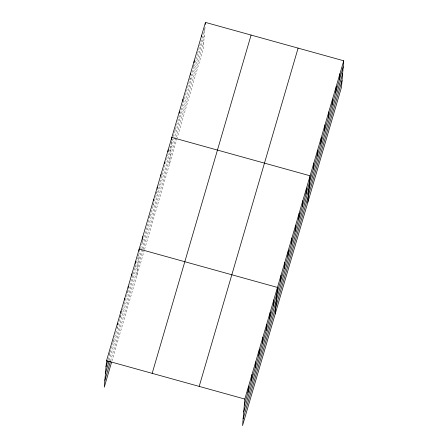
<?xml version="1.0" encoding="UTF-8"?>
<svg xmlns="http://www.w3.org/2000/svg" width="448" height="448" viewBox="0 0 448 448"><rect width="100%" height="100%" fill="white"/><g stroke="black" fill="none" stroke-linecap="round" stroke-linejoin="round"><path stroke-width="0.34" stroke-dasharray="2.24 1.68" d="M109.648 354.357L109.822 352.33M113.271 341.953L113.389 340.598M117.018 328.199L117.13 326.844M120.529 317.145L120.702 315.118M127.781 292.337L127.954 290.31M135.033 267.529L135.15 266.179M136.909 275.582L138.662 255.125M142.29 242.721L142.464 240.694M149.716 215.891L149.542 217.913L168.633 152.634M153.171 205.509L153.283 204.159M156.794 193.105L156.912 191.755M169.551 163.951L171.304 143.494M171.36 142.817L171.534 140.79M175.039 130.715L175.157 129.366M189.986 79.598L190.103 78.243M193.782 66.142L193.9 64.792M205.05 27.126L203.179 48.933L177.212 137.754M108.119 359.576L116.9 329.549M117.09 328.894L124.152 304.741M124.342 304.086L139.81 251.21M140.571 248.595L149.352 218.568M168.823 151.978L172.609 139.02M173.359 136.466L193.536 67.458M193.726 66.819L197.462 54.034M197.646 53.396L204.932 28.476M109.256 360.45L141.708 249.474M141.898 248.819L204.355 35.23M110.572 360.881L143.024 249.9M143.214 249.245L175.734 138.029M175.918 137.39L203.762 42.185M111.899 361.105L144.161 250.774M144.542 249.469L177.022 138.393"/><path stroke-width="0.67" d="M343.734 60.782L244.821 399.067L242.547 425.6L341.46 87.321L343.734 60.782L205.453 22.4L106.54 360.679L104.266 387.218L111.518 362.41M117.303 324.822L117.421 323.467M120.932 312.418L121.05 311.063M124.561 300.014L124.673 298.659M128.184 287.61L128.302 286.261M131.757 275.878L131.93 273.857M135.38 263.474L135.554 261.453M139.009 251.076L139.182 249.049L277.463 287.431L275.184 313.97M142.576 239.344L142.811 236.645M153.574 200.782L153.692 199.433M157.203 188.378L157.315 187.029M160.826 175.974L160.944 174.625M164.455 163.57L164.573 162.221M168.022 151.844L168.196 149.817M171.651 139.44L171.825 137.413L310.106 175.801L307.826 202.334M179.183 113.21L179.295 111.854M182.862 101.102L183.036 99.075M190.394 74.866L190.506 73.517M194.074 62.765L194.247 60.738M201.6 36.529L201.718 35.179M205.279 24.427L205.397 23.078M247.923 392.739L248.444 386.663M251.552 380.335L252.073 374.259M255.181 367.931L255.702 361.855M258.804 355.527L259.325 349.451M262.433 343.123L262.954 337.047M266.062 330.719L266.582 324.643M269.685 318.315L270.206 312.239M273.314 305.917L273.834 299.835M280.566 281.109L281.086 275.027M284.194 268.705L284.715 262.623M287.823 256.301L288.344 250.219M291.446 243.897L291.967 237.821M295.075 231.493L295.596 225.417M298.704 219.089L299.225 213.013M302.327 206.685L302.848 200.609M305.956 194.281L306.477 188.205M313.32 169.098L313.841 163.022M317.055 156.318L317.576 150.242M320.79 143.539L321.311 137.463M324.531 130.76L325.052 124.684M328.266 117.981L328.787 111.905M332.002 105.202L332.522 99.126M335.737 92.422L336.263 86.346M339.478 79.643L339.998 73.567M106.019 366.755L107.738 360.881M105.442 373.509L109.066 361.105M104.843 380.464L110.382 361.53M152.174 373.346L251.087 35.067M199.186 386.4L298.099 48.115M244.3 405.143L343.213 66.864M243.718 411.891L342.636 73.612M243.124 418.846L342.037 80.567M106.54 360.679L244.821 399.067"/></g></svg>
